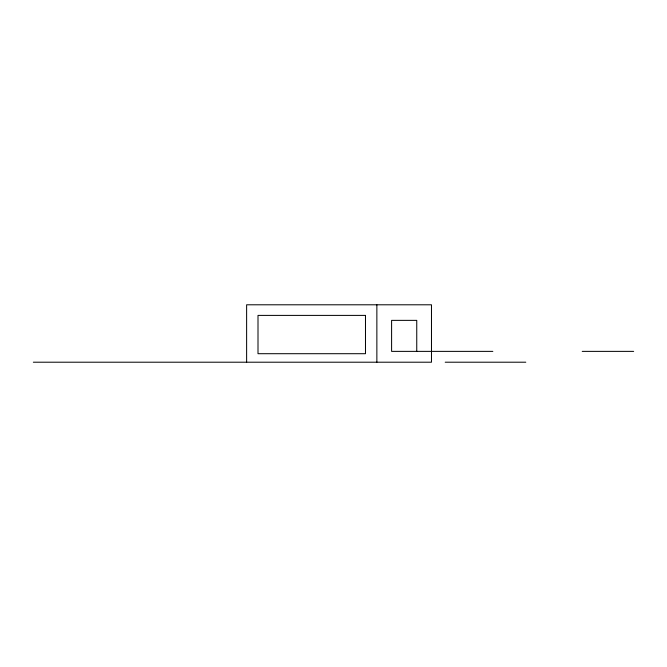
<?xml version="1.0" encoding="UTF-8"?>
<svg xmlns="http://www.w3.org/2000/svg" width="667" height="667" viewBox="0 0 667 667"><rect width="100%" height="100%" fill="white"/><g stroke="black" fill="none" stroke-linecap="round" stroke-linejoin="round"><path stroke-width="1" d="M492.83 351.376L391.596 351.376L391.596 320.368L416.75 320.368L416.75 351.376M582.224 351.376L633.65 351.376M33.35 362.206L431.482 362.206L431.482 304.794L246.623 304.794L246.623 362.206M445.214 362.206L525.796 362.206M376.863 304.794L376.863 362.206M365.483 315.399L258.004 315.399L258.004 353.702L365.483 353.702L365.483 315.399"/></g></svg>
